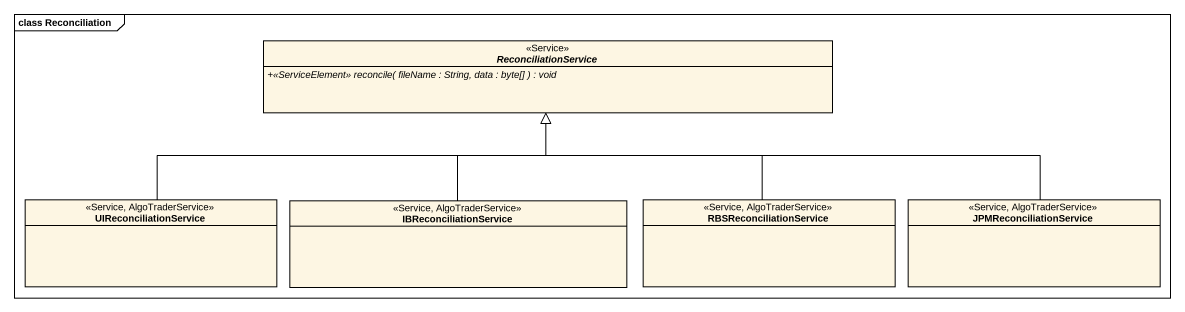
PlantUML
@startuml
mainframe class Reconciliation
hide circle
hide empty members
skinparam classAttributeIconSize 0
abstract class ReconciliationService <<Service>> {
  {abstract} +<<ServiceElement>> reconcile( fileName : String, data : byte[] ) : void
}
class UIReconciliationService <<Service, AlgoTraderService>>
class IBReconciliationService <<Service, AlgoTraderService>>
class RBSReconciliationService <<Service, AlgoTraderService>>
class JPMReconciliationService <<Service, AlgoTraderService>>
UIReconciliationService -right-|> ReconciliationService
IBReconciliationService -up-|> ReconciliationService
RBSReconciliationService -up-|> ReconciliationService
JPMReconciliationService -left-|> ReconciliationService
@enduml
